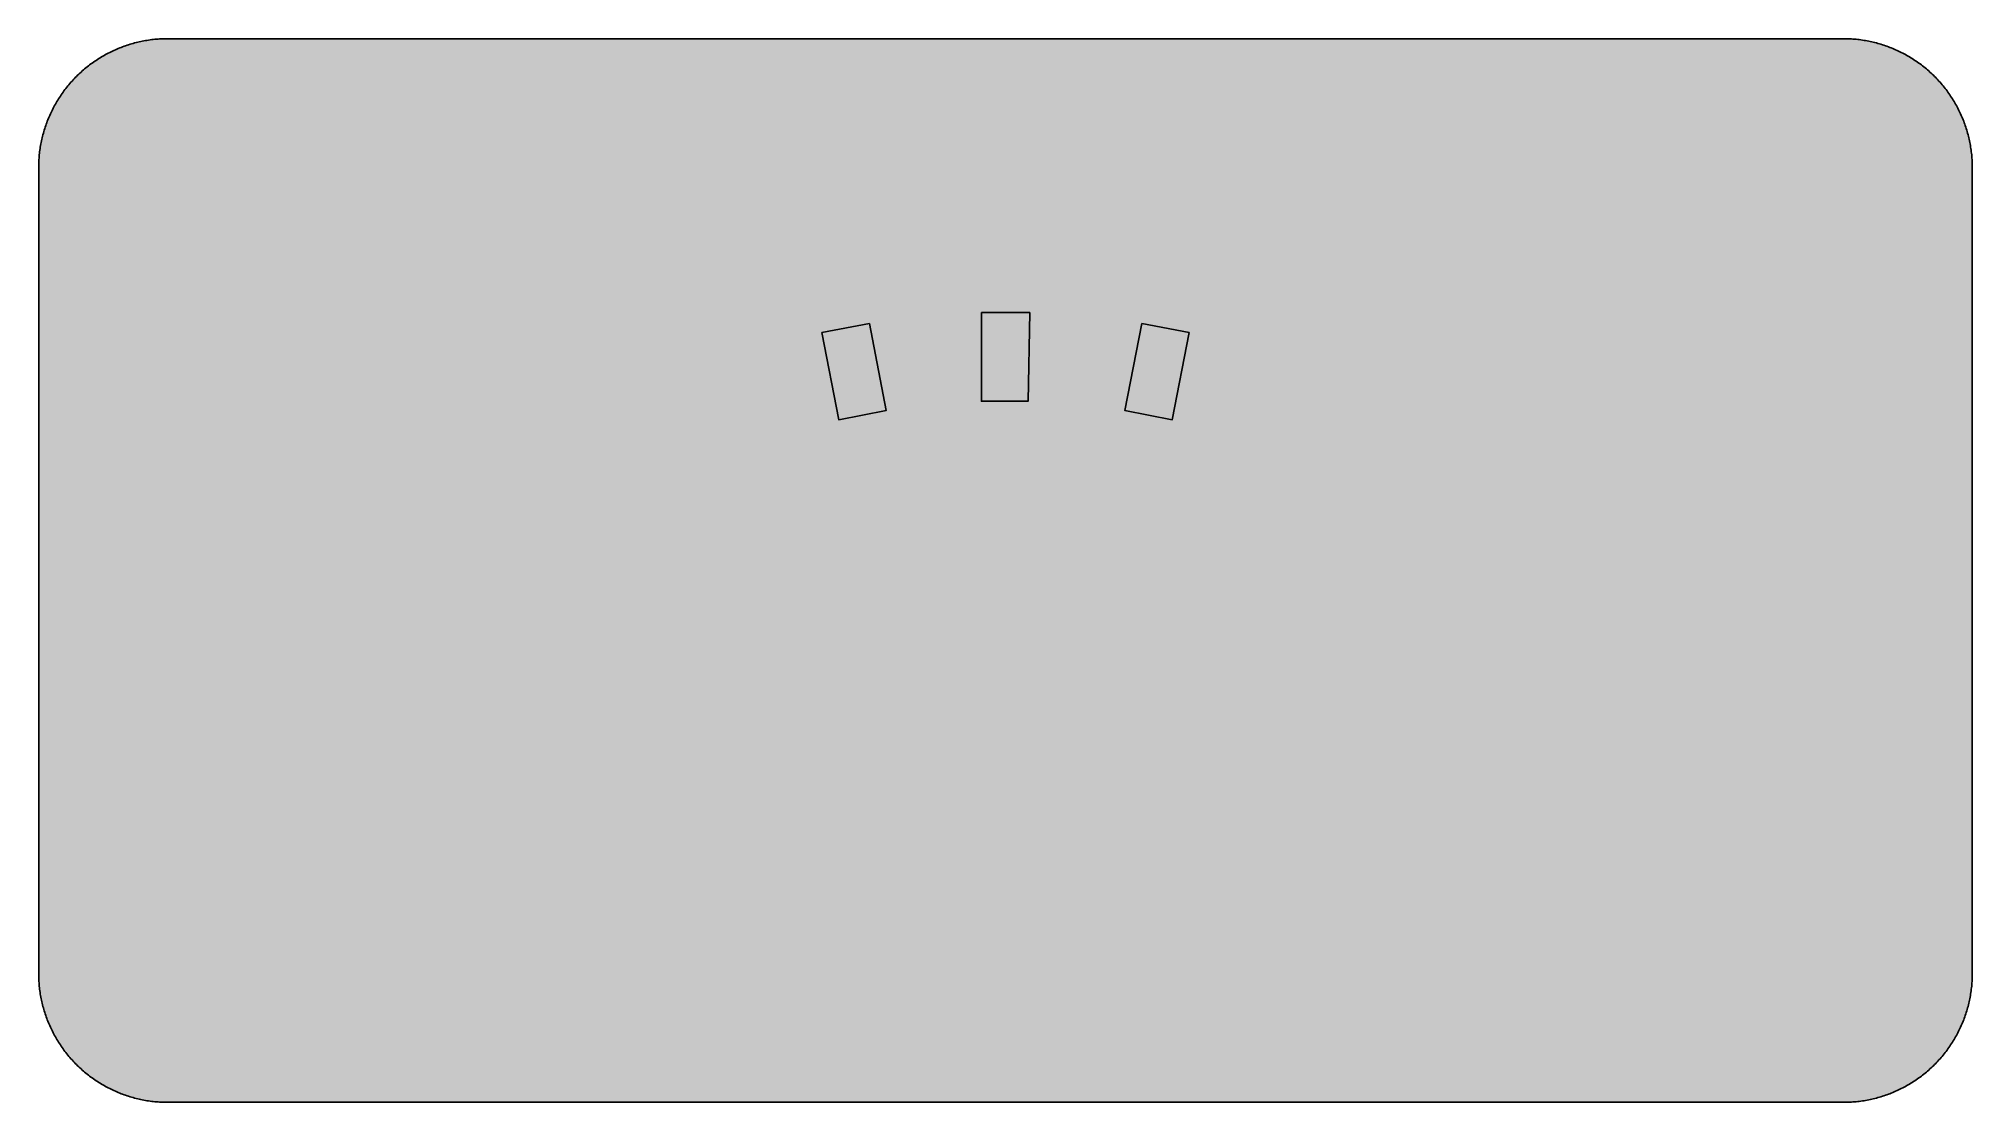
# Model space of a CAD drawing. Header units: millimetres. Extents: x 0 to 212, y 0 to 116.
import ezdxf

# ---------------------------------------------------------------- set-up
doc = ezdxf.new("R2010")
doc.units = ezdxf.units.MM

msp = doc.modelspace()

# ---------------------------------------------------------------- hatches: boundary and pattern name
for color, points in [(254, [(14.1633, 0.0536), (13.9878, 0.0533), (13.8125, 0.0559), (13.6373, 0.061), (13.462, 0.0686), (13.2893, 0.0787), (13.114, 0.0914), (12.9413, 0.1041), (12.7686, 0.1219), (12.5959, 0.1397), (12.4231, 0.16), (12.2504, 0.1829), (12.0777, 0.2057), (11.9075, 0.2337), (11.7373, 0.2616), (11.5672, 0.2921), (11.397, 0.3251), (11.2268, 0.3607), (11.0592, 0.3988), (10.8915, 0.4369), (10.7239, 0.4775), (10.5562, 0.5207), (10.3886, 0.5664), (10.2235, 0.6121), (10.0584, 0.6629), (9.8933, 0.7137), (9.7307, 0.7671), (9.5682, 0.8204), (9.4056, 0.8788), (9.2431, 0.9373), (9.083, 0.9982), (8.923, 1.0617), (8.763, 1.1252), (8.6055, 1.1938), (8.4455, 1.2624), (8.2906, 1.331), (8.1331, 1.4046), (7.9781, 1.4783), (7.8232, 1.5545), (7.6708, 1.6332), (7.5184, 1.7145), (7.366, 1.7958), (7.2161, 1.8796), (7.0663, 1.966), (6.919, 2.0523), (6.7716, 2.1438), (6.6243, 2.2352), (6.4795, 2.3266), (6.3348, 2.4232), (6.19, 2.5197), (6.0477, 2.6187), (5.908, 2.7178), (5.7683, 2.8194), (5.6286, 2.9235), (5.4915, 3.0302), (5.3543, 3.1369), (5.2197, 3.2461), (5.0851, 3.3579), (4.953, 3.4722), (4.8209, 3.5865), (4.6914, 3.7033), (4.5644, 3.8202), (4.4348, 3.9395), (4.3104, 4.0615), (4.1859, 4.1859), (4.0615, 4.3104), (3.9395, 4.4348), (3.8202, 4.5618), (3.7033, 4.6914), (3.5865, 4.8209), (3.4722, 4.953), (3.3579, 5.0851), (3.2487, 5.2197), (3.1369, 5.3543), (3.0302, 5.4915), (2.9235, 5.6286), (2.8194, 5.7683), (2.7178, 5.908), (2.6187, 6.0477), (2.5197, 6.19), (2.4232, 6.3348), (2.3266, 6.477), (2.2352, 6.6243), (2.1438, 6.7691), (2.0523, 6.919), (1.966, 7.0663), (1.8796, 7.2161), (1.7958, 7.366), (1.7145, 7.5184), (1.6332, 7.6708), (1.5545, 7.8232), (1.4783, 7.9781), (1.4046, 8.1331), (1.331, 8.2906), (1.2598, 8.4455), (1.1913, 8.603), (1.1252, 8.763), (1.0592, 8.923), (0.9982, 9.083), (0.9373, 9.2431), (0.8763, 9.4056), (0.8204, 9.5682), (0.7645, 9.7307), (0.7112, 9.8933), (0.6604, 10.0584), (0.6121, 10.2235), (0.5639, 10.3911), (0.5207, 10.5562), (0.4775, 10.7239), (0.4343, 10.8915), (0.3962, 11.0592), (0.3607, 11.2268), (0.3251, 11.397), (0.2921, 11.5672), (0.2616, 11.7373), (0.2311, 11.9075), (0.2057, 12.0802), (0.1803, 12.2504), (0.1575, 12.4231), (0.1372, 12.5959), (0.1194, 12.7686), (0.1041, 12.9413), (0.0889, 13.1166), (0.0787, 13.2893), (0.0686, 13.4645), (0.061, 13.6373), (0.0559, 13.8125), (0.0508, 13.9878), (0.0508, 14.163), (0.0522, 102.3592), (0.0508, 102.5322), (0.0559, 102.7074), (0.061, 102.8827), (0.0686, 103.058), (0.0787, 103.2307), (0.0889, 103.4059), (0.1041, 103.5787), (0.1194, 103.7514), (0.1372, 103.9241), (0.1575, 104.0968), (0.1803, 104.2695), (0.2057, 104.4423), (0.2311, 104.6124), (0.2616, 104.7826), (0.2921, 104.9528), (0.3251, 105.123), (0.3607, 105.2932), (0.3962, 105.4608), (0.4343, 105.6284), (0.4775, 105.7961), (0.5207, 105.9637), (0.5639, 106.1314), (0.6121, 106.2965), (0.6604, 106.4616), (0.7112, 106.6267), (0.7645, 106.7892), (0.8204, 106.9518), (0.8763, 107.1143), (0.9373, 107.2769), (0.9982, 107.4369), (1.0592, 107.5969), (1.1252, 107.757), (1.1913, 107.9144), (1.2598, 108.0745), (1.331, 108.2294), (1.4046, 108.3869), (1.4783, 108.5418), (1.5545, 108.6968), (1.6332, 108.8492), (1.7145, 109.0016), (1.7958, 109.154), (1.8796, 109.3038), (1.966, 109.4537), (2.0523, 109.601), (2.1438, 109.7483), (2.2352, 109.8956), (2.3266, 110.0404), (2.4232, 110.1852), (2.5197, 110.33), (2.6187, 110.4722), (2.7178, 110.6119), (2.8194, 110.7516), (2.9235, 110.8913), (3.0302, 111.0285), (3.1369, 111.1656), (3.2487, 111.3003), (3.3579, 111.4349), (3.4722, 111.567), (3.5865, 111.699), (3.7033, 111.8286), (3.8202, 111.9556), (3.9395, 112.0851), (4.0615, 112.2096), (4.1859, 112.334), (4.3104, 112.4585), (4.4348, 112.5804), (4.5644, 112.6998), (4.6914, 112.8166), (4.8209, 112.9335), (4.953, 113.0478), (5.0851, 113.1621), (5.2197, 113.2713), (5.3543, 113.3831), (5.4915, 113.4897), (5.6286, 113.5964), (5.7683, 113.7006), (5.908, 113.8022), (6.0477, 113.9012), (6.19, 114.0003), (6.3348, 114.0968), (6.4795, 114.1933), (6.6243, 114.2848), (6.7716, 114.3762), (6.919, 114.4676), (7.0663, 114.554), (7.2161, 114.6404), (7.366, 114.7242), (7.5184, 114.8055), (7.6708, 114.8867), (7.8232, 114.9655), (7.9781, 115.0417), (8.1331, 115.1153), (8.2906, 115.189), (8.4455, 115.2601), (8.6055, 115.3287), (8.763, 115.3947), (8.923, 115.4608), (9.083, 115.5217), (9.2431, 115.5827), (9.4056, 115.6437), (9.5682, 115.6995), (9.7307, 115.7554), (9.8933, 115.8088), (10.0584, 115.8596), (10.2235, 115.9078), (10.3886, 115.9561), (10.5562, 115.9993), (10.7239, 116.0424), (10.8915, 116.0856), (11.0592, 116.1237), (11.2268, 116.1593), (11.397, 116.1948), (11.5672, 116.2279), (11.7373, 116.2583), (11.9075, 116.2888), (12.0777, 116.3142), (12.2504, 116.3396), (12.4231, 116.3625), (12.5959, 116.3828), (12.7686, 116.4006), (12.9413, 116.4158), (13.114, 116.4311), (13.2893, 116.4412), (13.462, 116.4514), (13.6373, 116.459), (13.8125, 116.4641), (13.9878, 116.4692), (14.163, 116.4692), (197.6078, 116.4703), (197.7822, 116.4692), (197.9574, 116.4641), (198.1327, 116.459), (198.3054, 116.4514), (198.4807, 116.4412), (198.6534, 116.4311), (198.8287, 116.4158), (199.0014, 116.4006), (199.1741, 116.3828), (199.3468, 116.3625), (199.5195, 116.3396), (199.6897, 116.3142), (199.8624, 116.2888), (200.0326, 116.2583), (200.2028, 116.2279), (200.373, 116.1948), (200.5432, 116.1593), (200.7108, 116.1237), (200.8784, 116.0856), (201.0461, 116.0424), (201.2137, 115.9993), (201.3788, 115.9561), (201.5465, 115.9078), (201.7116, 115.8596), (201.8767, 115.8088), (202.0392, 115.7554), (202.2018, 115.6995), (202.3643, 115.6437), (202.5269, 115.5827), (202.6869, 115.5217), (202.8469, 115.4608), (203.007, 115.3947), (203.167, 115.3287), (203.3245, 115.2601), (203.4794, 115.189), (203.6369, 115.1153), (203.7918, 115.0417), (203.9468, 114.9655), (204.0992, 114.8867), (204.2516, 114.8055), (204.404, 114.7242), (204.5538, 114.6404), (204.7037, 114.554), (204.8535, 114.4676), (205.0009, 114.3762), (205.1456, 114.2848), (205.293, 114.1933), (205.4352, 114.0968), (205.58, 114.0003), (205.7222, 113.9012), (205.8619, 113.8022), (206.0016, 113.7006), (206.1413, 113.5964), (206.2785, 113.4897), (206.4156, 113.3831), (206.5503, 113.2713), (206.6849, 113.1621), (206.817, 113.0478), (206.949, 112.9335), (207.0786, 112.8166), (207.2081, 112.6998), (207.3351, 112.5804), (207.4596, 112.4585), (207.584, 112.334), (207.7085, 112.2096), (207.8304, 112.0851), (207.9498, 111.9556), (208.0666, 111.8286), (208.1835, 111.699), (208.2978, 111.567), (208.4121, 111.4349), (208.5238, 111.3003), (208.6331, 111.1656), (208.7397, 111.0285), (208.8464, 110.8913), (208.9506, 110.7516), (209.0522, 110.6119), (209.1512, 110.4722), (209.2503, 110.33), (209.3468, 110.1852), (209.4433, 110.0404), (209.5348, 109.8956), (209.6262, 109.7483), (209.7176, 109.601), (209.804, 109.4537), (209.8904, 109.3038), (209.9742, 109.154), (210.0555, 109.0016), (210.1367, 108.8492), (210.2155, 108.6968), (210.2917, 108.5418), (210.3653, 108.3869), (210.439, 108.2294), (210.5076, 108.0745), (210.5762, 107.9144), (210.6447, 107.757), (210.7082, 107.5969), (210.7717, 107.4369), (210.8327, 107.2769), (210.8911, 107.1143), (210.9495, 106.9518), (211.0029, 106.7892), (211.0562, 106.6267), (211.107, 106.4616), (211.1578, 106.2965), (211.2035, 106.1314), (211.2493, 105.9637), (211.2924, 105.7961), (211.3331, 105.6284), (211.3712, 105.4608), (211.4093, 105.2932), (211.4448, 105.123), (211.4779, 104.9528), (211.5083, 104.7826), (211.5363, 104.6124), (211.5642, 104.4423), (211.5871, 104.2695), (211.6099, 104.0968), (211.6303, 103.9241), (211.648, 103.7514), (211.6658, 103.5787), (211.6785, 103.4059), (211.6912, 103.2307), (211.7014, 103.058), (211.709, 102.8827), (211.7141, 102.7074), (211.7166, 102.5322), (211.7166, 102.3569), (211.7189, 14.1647), (211.7166, 13.9878), (211.7141, 13.8125), (211.709, 13.6373), (211.7014, 13.4645), (211.6912, 13.2893), (211.6785, 13.1166), (211.6658, 12.9413), (211.648, 12.7686), (211.6303, 12.5959), (211.6099, 12.4231), (211.5871, 12.2504), (211.5642, 12.0802), (211.5363, 11.9075), (211.5083, 11.7373), (211.4779, 11.5672), (211.4448, 11.397), (211.4093, 11.2268), (211.3712, 11.0592), (211.3331, 10.8915), (211.2924, 10.7239), (211.2493, 10.5562), (211.2035, 10.3911), (211.1578, 10.2235), (211.107, 10.0584), (211.0562, 9.8933), (211.0029, 9.7307), (210.9495, 9.5682), (210.8911, 9.4056), (210.8327, 9.2431), (210.7717, 9.083), (210.7082, 8.923), (210.6447, 8.763), (210.5762, 8.603), (210.5076, 8.4455), (210.439, 8.2906), (210.3653, 8.1331), (210.2917, 7.9781), (210.2155, 7.8232), (210.1367, 7.6708), (210.0555, 7.5184), (209.9742, 7.366), (209.8904, 7.2161), (209.804, 7.0663), (209.7176, 6.919), (209.6262, 6.7691), (209.5348, 6.6243), (209.4433, 6.477), (209.3468, 6.3348), (209.2503, 6.19), (209.1512, 6.0477), (209.0522, 5.908), (208.9506, 5.7683), (208.8464, 5.6286), (208.7397, 5.4915), (208.6331, 5.3543), (208.5238, 5.2197), (208.4121, 5.0851), (208.2978, 4.953), (208.1835, 4.8209), (208.0666, 4.6914), (207.9498, 4.5618), (207.8304, 4.4348), (207.7085, 4.3104), (207.584, 4.1859), (207.4596, 4.0615), (207.3351, 3.9395), (207.2081, 3.8202), (207.0786, 3.7033), (206.949, 3.5865), (206.817, 3.4722), (206.6849, 3.3579), (206.5503, 3.2461), (206.4156, 3.1369), (206.2785, 3.0302), (206.1413, 2.9235), (206.0016, 2.8194), (205.8619, 2.7178), (205.7222, 2.6187), (205.58, 2.5197), (205.4352, 2.4232), (205.293, 2.3266), (205.1456, 2.2352), (205.0009, 2.1438), (204.8535, 2.0523), (204.7037, 1.966), (204.5538, 1.8796), (204.404, 1.7958), (204.2516, 1.7145), (204.0992, 1.6332), (203.9468, 1.5545), (203.7918, 1.4783), (203.6369, 1.4046), (203.4794, 1.331), (203.3245, 1.2624), (203.167, 1.1938), (203.007, 1.1252), (202.8469, 1.0617), (202.6869, 0.9982), (202.5269, 0.9373), (202.3643, 0.8788), (202.2018, 0.8204), (202.0392, 0.7671), (201.8767, 0.7137), (201.7116, 0.6629), (201.5465, 0.6121), (201.3788, 0.5664), (201.2137, 0.5207), (201.0461, 0.4775), (200.8784, 0.4369), (200.7108, 0.3988), (200.5432, 0.3607), (200.373, 0.3251), (200.2028, 0.2921), (200.0326, 0.2616), (199.8624, 0.2337), (199.6897, 0.2057), (199.5195, 0.1829), (199.3468, 0.16), (199.1741, 0.1397), (199.0014, 0.1219), (198.8287, 0.1041), (198.6534, 0.0914), (198.4807, 0.0787), (198.3054, 0.0686), (198.1327, 0.061), (197.9574, 0.0559), (197.7822, 0.0533), (197.6069, 0.0533)]), (144, [(90.9821, 85.3031), (85.7871, 84.2931), (87.6392, 74.7705), (92.8328, 75.7795)]), (144, [(103.2397, 86.4842), (108.5314, 86.4842), (108.355, 76.7828), (103.2397, 76.7828)]), (144, [(120.7904, 85.3031), (125.9844, 84.2931), (124.1337, 74.7705), (118.9397, 75.7795)])]:
    msp.add_hatch(color=color).paths.add_polyline_path(points)
h = msp.add_hatch(color=59)
h.paths.add_polyline_path([(14.1633, 3.5814), (13.8887, 3.5839), (13.6169, 3.5941), (13.3477, 3.6119), (13.081, 3.6347), (12.8143, 3.6652), (12.5501, 3.7008), (12.2885, 3.7465), (12.0294, 3.7948), (11.7729, 3.8506), (11.5164, 3.9141), (11.2649, 3.9827), (11.016, 4.0564), (10.7671, 4.1351), (10.5232, 4.2215), (10.2819, 4.3129), (10.0432, 4.412), (9.8069, 4.5161), (9.5733, 4.6228), (9.3447, 4.7371), (9.1186, 4.8565), (8.8951, 4.9809), (8.6741, 5.113), (8.4582, 5.2476), (8.2448, 5.3873), (8.0366, 5.5321), (7.8308, 5.682), (7.6276, 5.8369), (7.4295, 5.9969), (7.2365, 6.1595), (7.046, 6.3297), (6.8605, 6.5024), (6.6777, 6.6802), (6.5024, 6.8605), (6.3271, 7.046), (6.1595, 7.2365), (5.9969, 7.432), (5.8369, 7.6302), (5.682, 7.8308), (5.5321, 8.0366), (5.3873, 8.2448), (5.2451, 8.4582), (5.1105, 8.6741), (4.9809, 8.8951), (4.8565, 9.1186), (4.7371, 9.3447), (4.6228, 9.5758), (4.5136, 9.8069), (4.4094, 10.0432), (4.3129, 10.2819), (4.2215, 10.5232), (4.1351, 10.7696), (4.0538, 11.016), (3.9802, 11.2649), (3.9116, 11.5189), (3.8506, 11.7729), (3.7948, 12.0294), (3.744, 12.2911), (3.7008, 12.5527), (3.6627, 12.8143), (3.6322, 13.081), (3.6093, 13.3502), (3.5916, 13.6195), (3.5814, 13.8913), (3.5789, 14.163), (3.58, 102.3592), (3.5814, 102.6312), (3.5916, 102.903), (3.6093, 103.1723), (3.6322, 103.439), (3.6627, 103.7057), (3.7008, 103.9698), (3.744, 104.2314), (3.7948, 104.4905), (3.8506, 104.7471), (3.9116, 105.0036), (3.9802, 105.2551), (4.0538, 105.504), (4.1351, 105.7529), (4.2215, 105.9967), (4.3129, 106.238), (4.4094, 106.4768), (4.5136, 106.713), (4.6228, 106.9467), (4.7371, 107.1753), (4.8565, 107.4014), (4.9809, 107.6249), (5.1105, 107.8459), (5.2451, 108.0618), (5.3873, 108.2751), (5.5321, 108.4834), (5.682, 108.6891), (5.8369, 108.8923), (5.9969, 109.0905), (6.1595, 109.2835), (6.3271, 109.474), (6.5024, 109.6594), (6.6777, 109.8423), (6.8605, 110.0176), (7.046, 110.1928), (7.2365, 110.3605), (7.4295, 110.523), (7.6276, 110.683), (7.8308, 110.838), (8.0366, 110.9878), (8.2448, 111.1326), (8.4582, 111.2749), (8.6741, 111.4095), (8.8951, 111.539), (9.1186, 111.6635), (9.3447, 111.7829), (9.5733, 111.8972), (9.8069, 112.0064), (10.0432, 112.1105), (10.2819, 112.207), (10.5232, 112.2985), (10.7671, 112.3848), (11.016, 112.4661), (11.2649, 112.5398), (11.5164, 112.6084), (11.7729, 112.6693), (12.0294, 112.7252), (12.2885, 112.776), (12.5501, 112.8192), (12.8143, 112.8573), (13.081, 112.8878), (13.3477, 112.9106), (13.6169, 112.9284), (13.8887, 112.9386), (14.163, 112.9411), (197.6078, 112.9425), (197.8787, 112.9386), (198.1505, 112.9284), (198.4197, 112.9106), (198.689, 112.8878), (198.9557, 112.8573), (199.2173, 112.8192), (199.4789, 112.776), (199.7405, 112.7252), (199.9971, 112.6693), (200.2511, 112.6084), (200.5051, 112.5398), (200.754, 112.4661), (201.0004, 112.3848), (201.2467, 112.2985), (201.488, 112.207), (201.7268, 112.1105), (201.963, 112.0064), (202.1942, 111.8972), (202.4253, 111.7829), (202.6514, 111.6635), (202.8749, 111.539), (203.0959, 111.4095), (203.3118, 111.2749), (203.5251, 111.1326), (203.7334, 110.9878), (203.9391, 110.838), (204.1398, 110.683), (204.3379, 110.523), (204.5335, 110.3605), (204.724, 110.1928), (204.9094, 110.0176), (205.0898, 109.8423), (205.2676, 109.6594), (205.4403, 109.474), (205.6105, 109.2835), (205.773, 109.0905), (205.933, 108.8923), (206.088, 108.6891), (206.2378, 108.4834), (206.3826, 108.2751), (206.5223, 108.0618), (206.6569, 107.8459), (206.789, 107.6249), (206.9135, 107.4014), (207.0329, 107.1753), (207.1472, 106.9467), (207.2538, 106.713), (207.358, 106.4768), (207.457, 106.238), (207.5485, 105.9967), (207.6348, 105.7529), (207.7136, 105.504), (207.7872, 105.2551), (207.8558, 105.0036), (207.9193, 104.7471), (207.9752, 104.4905), (208.0235, 104.2314), (208.0692, 103.9698), (208.1047, 103.7057), (208.1352, 103.439), (208.1581, 103.1723), (208.1759, 102.903), (208.186, 102.6312), (208.1911, 102.3569), (208.1911, 14.1647), (208.186, 13.8913), (208.1759, 13.6195), (208.1581, 13.3502), (208.1352, 13.081), (208.1047, 12.8143), (208.0692, 12.5527), (208.0235, 12.2911), (207.9752, 12.0294), (207.9193, 11.7729), (207.8558, 11.5189), (207.7872, 11.2649), (207.7136, 11.016), (207.6348, 10.7696), (207.5485, 10.5232), (207.457, 10.2819), (207.358, 10.0432), (207.2538, 9.8069), (207.1472, 9.5758), (207.0329, 9.3447), (206.9135, 9.1186), (206.789, 8.8951), (206.6569, 8.6741), (206.5223, 8.4582), (206.3826, 8.2448), (206.2378, 8.0366), (206.088, 7.8308), (205.933, 7.6302), (205.773, 7.432), (205.6105, 7.2365), (205.4403, 7.046), (205.2676, 6.8605), (205.0898, 6.6802), (204.9094, 6.5024), (204.724, 6.3297), (204.5335, 6.1595), (204.3379, 5.9969), (204.1398, 5.8369), (203.9391, 5.682), (203.7334, 5.5321), (203.5251, 5.3873), (203.3118, 5.2476), (203.0959, 5.113), (202.8749, 4.9809), (202.6514, 4.8565), (202.4253, 4.7371), (202.1942, 4.6228), (201.963, 4.5161), (201.7268, 4.412), (201.488, 4.3129), (201.2467, 4.2215), (201.0004, 4.1351), (200.754, 4.0564), (200.5051, 3.9827), (200.2511, 3.9141), (199.9971, 3.8506), (199.7405, 3.7948), (199.4789, 3.7465), (199.2173, 3.7008), (198.9557, 3.6652), (198.689, 3.6347), (198.4197, 3.6119), (198.1505, 3.5941), (197.8787, 3.5839), (197.6069, 3.5789)])
h.paths.add_polyline_path([(14.1633, 8.8731), (14.0259, 8.8748), (13.8887, 8.8798), (13.7541, 8.8875), (13.622, 8.9002), (13.4874, 8.9154), (13.3553, 8.9332), (13.2258, 8.9535), (13.0962, 8.9789), (12.9667, 9.0068), (12.8397, 9.0373), (12.7127, 9.0729), (12.5882, 9.1084), (12.4663, 9.1491), (12.3419, 9.1923), (12.2225, 9.238), (12.1031, 9.2888), (11.9837, 9.3396), (11.8694, 9.3929), (11.7526, 9.4513), (11.6408, 9.5098), (11.5291, 9.5733), (11.4198, 9.6368), (11.3106, 9.7053), (11.2039, 9.7765), (11.0998, 9.8476), (10.9957, 9.9238), (10.8966, 10), (10.7975, 10.0787), (10.6985, 10.1625), (10.6045, 10.2464), (10.5105, 10.3327), (10.4216, 10.4216), (10.3327, 10.5131), (10.2464, 10.6045), (10.16, 10.701), (10.0787, 10.7975), (10, 10.8966), (9.9212, 10.9982), (9.8476, 11.0998), (9.7739, 11.2039), (9.7053, 11.3106), (9.6368, 11.4198), (9.5707, 11.5291), (9.5098, 11.6408), (9.4488, 11.7551), (9.3929, 11.8694), (9.337, 11.9863), (9.2862, 12.1031), (9.238, 12.2225), (9.1923, 12.3444), (9.1491, 12.4663), (9.1084, 12.5908), (9.0703, 12.7152), (9.0373, 12.8397), (9.0068, 12.9692), (8.9789, 13.0962), (8.9535, 13.2258), (8.9306, 13.3579), (8.9129, 13.4899), (8.8976, 13.622), (8.8849, 13.7566), (8.8773, 13.8913), (8.8722, 14.0259), (8.8697, 14.163), (8.8717, 102.3592), (8.8722, 102.4941), (8.8773, 102.6312), (8.8849, 102.7659), (8.8976, 102.8979), (8.9129, 103.0326), (8.9306, 103.1646), (8.9535, 103.2942), (8.9789, 103.4237), (9.0068, 103.5533), (9.0373, 103.6803), (9.0703, 103.8073), (9.1084, 103.9317), (9.1491, 104.0536), (9.1923, 104.1781), (9.238, 104.2975), (9.2862, 104.4169), (9.337, 104.5362), (9.3929, 104.6505), (9.4488, 104.7674), (9.5098, 104.8791), (9.5707, 104.9909), (9.6368, 105.1001), (9.7053, 105.2093), (9.7739, 105.316), (9.8476, 105.4202), (9.9212, 105.5243), (10, 105.6234), (10.0787, 105.7224), (10.16, 105.8215), (10.2464, 105.9155), (10.3327, 106.0094), (10.4216, 106.0983), (10.5105, 106.1872), (10.6045, 106.2736), (10.6985, 106.36), (10.7975, 106.4412), (10.8966, 106.52), (10.9957, 106.5987), (11.0998, 106.6724), (11.2039, 106.746), (11.3106, 106.8146), (11.4198, 106.8832), (11.5291, 106.9492), (11.6408, 107.0102), (11.7526, 107.0712), (11.8694, 107.127), (11.9837, 107.1829), (12.1031, 107.2337), (12.2225, 107.282), (12.3419, 107.3277), (12.4663, 107.3709), (12.5882, 107.4115), (12.7127, 107.4496), (12.8397, 107.4826), (12.9667, 107.5131), (13.0962, 107.5411), (13.2258, 107.5665), (13.3553, 107.5893), (13.4874, 107.6071), (13.622, 107.6223), (13.7541, 107.635), (13.8887, 107.6427), (14.0259, 107.6477), (14.163, 107.6503), (197.6078, 107.6508), (197.7441, 107.6477), (197.8787, 107.6427), (198.0133, 107.635), (198.1479, 107.6223), (198.28, 107.6071), (198.4121, 107.5893), (198.5442, 107.5665), (198.6737, 107.5411), (198.8007, 107.5131), (198.9303, 107.4826), (199.0547, 107.4496), (199.1792, 107.4115), (199.3036, 107.3709), (199.4256, 107.3277), (199.5475, 107.282), (199.6669, 107.2337), (199.7837, 107.1829), (199.9005, 107.127), (200.0148, 107.0712), (200.1291, 107.0102), (200.2409, 106.9492), (200.3501, 106.8832), (200.4593, 106.8146), (200.566, 106.746), (200.6702, 106.6724), (200.7718, 106.5987), (200.8734, 106.52), (200.9724, 106.4412), (201.0689, 106.36), (201.1655, 106.2736), (201.2569, 106.1872), (201.3483, 106.0983), (201.4372, 106.0094), (201.5236, 105.9155), (201.6074, 105.8215), (201.6912, 105.7224), (201.77, 105.6234), (201.8462, 105.5243), (201.9224, 105.4202), (201.9935, 105.316), (202.0646, 105.2093), (202.1332, 105.1001), (202.1967, 104.9909), (202.2602, 104.8791), (202.3186, 104.7674), (202.377, 104.6505), (202.4304, 104.5362), (202.4812, 104.4169), (202.532, 104.2975), (202.5777, 104.1781), (202.6209, 104.0536), (202.6615, 103.9317), (202.6971, 103.8073), (202.7326, 103.6803), (202.7631, 103.5533), (202.7911, 103.4237), (202.8165, 103.2942), (202.8368, 103.1646), (202.8546, 103.0326), (202.8698, 102.8979), (202.8825, 102.7659), (202.8901, 102.6312), (202.8952, 102.4941), (202.8977, 102.3569), (202.8994, 14.1647), (202.8952, 14.0259), (202.8901, 13.8913), (202.8825, 13.7566), (202.8698, 13.622), (202.8546, 13.4899), (202.8368, 13.3579), (202.8165, 13.2258), (202.7911, 13.0962), (202.7631, 12.9692), (202.7326, 12.8397), (202.6971, 12.7152), (202.6615, 12.5908), (202.6209, 12.4663), (202.5777, 12.3444), (202.532, 12.2225), (202.4812, 12.1031), (202.4304, 11.9863), (202.377, 11.8694), (202.3186, 11.7551), (202.2602, 11.6408), (202.1967, 11.5291), (202.1332, 11.4198), (202.0646, 11.3106), (201.9935, 11.2039), (201.9224, 11.0998), (201.8462, 10.9982), (201.77, 10.8966), (201.6912, 10.7975), (201.6074, 10.701), (201.5236, 10.6045), (201.4372, 10.5131), (201.3483, 10.4216), (201.2569, 10.3327), (201.1655, 10.2464), (201.0689, 10.1625), (200.9724, 10.0787), (200.8734, 10), (200.7718, 9.9238), (200.6702, 9.8476), (200.566, 9.7765), (200.4593, 9.7053), (200.3501, 9.6368), (200.2409, 9.5733), (200.1291, 9.5098), (200.0148, 9.4513), (199.9005, 9.3929), (199.7837, 9.3396), (199.6669, 9.2888), (199.5475, 9.238), (199.4256, 9.1923), (199.3036, 9.1491), (199.1792, 9.1084), (199.0547, 9.0729), (198.9303, 9.0373), (198.8007, 9.0068), (198.6737, 8.9789), (198.5442, 8.9535), (198.4121, 8.9332), (198.28, 8.9154), (198.1479, 8.9002), (198.0133, 8.8875), (197.8787, 8.8798), (197.7441, 8.8748), (197.6069, 8.8722)], flags=16)
h = msp.add_hatch(color=144)
h.paths.add_polyline_path([(97.0661, 22.9842), (97.0661, 26.512), (88.2467, 26.512), (70.6078, 87.0243), (71.1352, 87.2236), (71.6636, 87.4217), (72.1944, 87.6148), (72.7253, 87.8053), (73.2587, 87.9932), (73.7921, 88.1786), (74.3255, 88.3615), (74.8614, 88.5393), (75.3974, 88.7146), (75.9358, 88.8873), (76.4718, 89.0575), (77.0128, 89.2226), (77.5513, 89.3877), (78.0923, 89.5477), (78.6333, 89.7026), (79.1743, 89.8576), (79.7179, 90.0074), (80.2615, 90.1573), (80.805, 90.3021), (81.3511, 90.4418), (81.8972, 90.5815), (82.4433, 90.7161), (82.992, 90.8482), (83.5406, 90.9777), (84.0892, 91.1022), (84.6379, 91.2266), (85.1891, 91.346), (85.7377, 91.4603), (86.2889, 91.5746), (86.8426, 91.6838), (87.3938, 91.7931), (87.9475, 91.8947), (88.5012, 91.9963), (89.0549, 92.0928), (89.6112, 92.1893), (90.1675, 92.2782), (90.7212, 92.3671), (91.28, 92.4535), (91.8362, 92.5347), (92.3925, 92.6135), (92.9513, 92.6871), (93.5101, 92.7608), (94.0689, 92.8294), (94.6277, 92.8954), (95.189, 92.9564), (95.7478, 93.0173), (96.3092, 93.0732), (96.8705, 93.1266), (97.4319, 93.1748), (97.9932, 93.2231), (98.5545, 93.2663), (99.1159, 93.3069), (99.6798, 93.3425), (100.2411, 93.378), (100.805, 93.4085), (101.3689, 93.4339), (101.9327, 93.4593), (102.4966, 93.4796), (103.0605, 93.4974), (103.6244, 93.5126), (104.1883, 93.5228), (104.7547, 93.533), (105.3186, 93.538), (105.885, 93.538), (106.4489, 93.538), (107.0153, 93.533), (107.5792, 93.5228), (108.143, 93.5126), (108.7095, 93.4974), (109.2733, 93.4796), (109.8372, 93.4593), (110.4011, 93.4339), (110.965, 93.4085), (111.5263, 93.378), (112.0902, 93.3425), (112.6541, 93.3069), (113.2154, 93.2663), (113.7768, 93.2231), (114.3381, 93.1748), (114.8994, 93.1266), (115.4608, 93.0732), (116.0221, 93.0173), (116.5809, 92.9564), (117.1423, 92.8954), (117.7011, 92.8294), (118.2599, 92.7608), (118.8187, 92.6871), (119.3775, 92.6135), (119.9337, 92.5347), (120.49, 92.4535), (121.0462, 92.3671), (121.6025, 92.2782), (122.1588, 92.1893), (122.715, 92.0928), (123.2687, 91.9963), (123.8225, 91.8947), (124.3762, 91.7931), (124.9274, 91.6838), (125.4811, 91.5746), (126.0323, 91.4603), (126.5809, 91.346), (127.1321, 91.2266), (127.6807, 91.1022), (128.2294, 90.9777), (128.778, 90.8482), (129.3266, 90.7161), (129.8727, 90.5815), (130.4188, 90.4418), (130.9624, 90.3021), (131.5085, 90.1573), (132.0521, 90.0074), (132.5956, 89.8576), (133.1366, 89.7026), (133.6777, 89.5477), (134.2187, 89.3877), (134.7572, 89.2226), (135.2956, 89.0575), (135.8341, 88.8873), (136.3701, 88.7146), (136.9085, 88.5393), (137.4419, 88.3615), (137.9779, 88.1786), (138.5087, 87.9932), (139.0421, 87.8053), (139.573, 87.6148), (140.1039, 87.4217), (140.6347, 87.2236), (141.163, 87.0229), (123.5244, 26.512), (114.705, 26.512), (114.705, 22.9842)])
h.paths.add_polyline_path([(76.0758, 84.0257), (76.5251, 84.1731), (76.9772, 84.3204), (77.4294, 84.4652), (77.8815, 84.6074), (78.3361, 84.7471), (78.7883, 84.8843), (79.2429, 85.0214), (79.7001, 85.1535), (80.1548, 85.2856), (80.612, 85.4126), (81.0692, 85.5396), (81.5264, 85.664), (81.9836, 85.786), (82.4433, 85.9028), (82.9031, 86.0196), (83.3628, 86.1365), (83.8225, 86.2482), (84.2823, 86.3575), (84.7446, 86.4641), (85.2068, 86.5708), (85.6691, 86.6724), (86.1314, 86.774), (86.5937, 86.8731), (87.0585, 86.9671), (87.5233, 87.061), (87.9881, 87.1525), (88.453, 87.2414), (88.9178, 87.3277), (89.3826, 87.4116), (89.85, 87.4928), (90.3173, 87.5741), (90.7847, 87.6503), (91.252, 87.724), (91.7194, 87.7976), (92.1868, 87.8688), (92.6567, 87.9348), (93.124, 88.0008), (93.5939, 88.0643), (94.0638, 88.1253), (94.5337, 88.1837), (95.0036, 88.2396), (95.4735, 88.2929), (95.946, 88.3437), (96.4159, 88.392), (96.8883, 88.4377), (97.3582, 88.4834), (97.8306, 88.5241), (98.3031, 88.5647), (98.7755, 88.6003), (99.248, 88.6358), (99.7204, 88.6663), (100.1954, 88.6968), (100.6678, 88.7247), (101.1403, 88.7501), (101.6152, 88.773), (102.0877, 88.7933), (102.5627, 88.8111), (103.0376, 88.8263), (103.5101, 88.839), (103.9851, 88.8492), (104.46, 88.8594), (104.935, 88.8644), (105.41, 88.867), (105.885, 88.8695), (106.36, 88.867), (106.8349, 88.8644), (107.3099, 88.8594), (107.7824, 88.8492), (108.2573, 88.839), (108.7323, 88.8263), (109.2073, 88.8111), (109.6797, 88.7933), (110.1547, 88.773), (110.6272, 88.7501), (111.1021, 88.7247), (111.5746, 88.6968), (112.047, 88.6663), (112.522, 88.6358), (112.9944, 88.6003), (113.4669, 88.5647), (113.9393, 88.5241), (114.4092, 88.4834), (114.8817, 88.4377), (115.3541, 88.392), (115.824, 88.3437), (116.2939, 88.2929), (116.7663, 88.2396), (117.2362, 88.1837), (117.7061, 88.1253), (118.176, 88.0643), (118.6434, 88.0008), (119.1133, 87.9348), (119.5832, 87.8688), (120.0506, 87.7976), (120.5179, 87.724), (120.9853, 87.6503), (121.4526, 87.5741), (121.92, 87.4928), (122.3848, 87.4116), (122.8522, 87.3277), (123.317, 87.2414), (123.7818, 87.1525), (124.2466, 87.061), (124.7115, 86.9671), (125.1737, 86.8731), (125.6386, 86.774), (126.1008, 86.6724), (126.5631, 86.5708), (127.0254, 86.4641), (127.4877, 86.3575), (127.9474, 86.2482), (128.4072, 86.1365), (128.8669, 86.0196), (129.3266, 85.9028), (129.7864, 85.786), (130.2436, 85.664), (130.7008, 85.5396), (131.158, 85.4126), (131.6152, 85.2856), (132.0698, 85.1535), (132.527, 85.0214), (132.9817, 84.8843), (133.4338, 84.7471), (133.8885, 84.6074), (134.3406, 84.4652), (134.7927, 84.3204), (135.2448, 84.1731), (135.6944, 84.0232), (131.2541, 68.7832), (130.871, 68.9127), (130.4874, 69.0397), (130.1013, 69.1667), (129.7178, 69.2912), (129.3317, 69.4131), (128.9456, 69.5325), (128.5596, 69.6493), (128.1735, 69.7662), (127.7849, 69.8805), (127.3962, 69.9922), (127.0076, 70.1015), (126.619, 70.2107), (126.2304, 70.3174), (125.8392, 70.4215), (125.4481, 70.5231), (125.0594, 70.6222), (124.6657, 70.7212), (124.2746, 70.8152), (123.8834, 70.9092), (123.4897, 71.0006), (123.096, 71.0921), (122.7023, 71.1784), (122.3086, 71.2648), (121.9149, 71.3486), (121.5187, 71.4299), (121.1224, 71.5086), (120.7287, 71.5874), (120.3325, 71.6636), (119.9363, 71.7372), (119.5375, 71.8083), (119.1412, 71.8769), (118.745, 71.943), (118.3462, 72.009), (117.9474, 72.0725), (117.5487, 72.1335), (117.1499, 72.1919), (116.7511, 72.2503), (116.3523, 72.3036), (115.951, 72.357), (115.5522, 72.4078), (115.1509, 72.4586), (114.7496, 72.5043), (114.3508, 72.55), (113.9495, 72.5907), (113.5482, 72.6313), (113.1443, 72.6694), (112.743, 72.7075), (112.3417, 72.7405), (111.9403, 72.7735), (111.5365, 72.804), (111.1352, 72.832), (110.7313, 72.8574), (110.3274, 72.8828), (109.9236, 72.9031), (109.5223, 72.9234), (109.1184, 72.9412), (108.7145, 72.9564), (108.3107, 72.9717), (107.9068, 72.9818), (107.503, 72.992), (107.0966, 72.9996), (106.6927, 73.0047), (106.2888, 73.0072), (105.885, 73.0072), (105.4786, 73.0072), (105.0747, 73.0047), (104.6709, 72.9996), (104.267, 72.992), (103.8631, 72.9818), (103.4593, 72.9717), (103.0554, 72.9564), (102.6516, 72.9412), (102.2477, 72.9234), (101.8438, 72.9031), (101.44, 72.8828), (101.0387, 72.8574), (100.6348, 72.832), (100.2335, 72.804), (99.8296, 72.7735), (99.4283, 72.7405), (99.027, 72.7075), (98.6231, 72.6694), (98.2218, 72.6313), (97.8205, 72.5907), (97.4192, 72.55), (97.0204, 72.5043), (96.6191, 72.4586), (96.2177, 72.4078), (95.819, 72.357), (95.4176, 72.3036), (95.0189, 72.2503), (94.6201, 72.1919), (94.2213, 72.1335), (93.8225, 72.0725), (93.4237, 72.009), (93.0275, 71.943), (92.6287, 71.8769), (92.2325, 71.8083), (91.8337, 71.7372), (91.4375, 71.6636), (91.0412, 71.5874), (90.6475, 71.5086), (90.2513, 71.4299), (89.855, 71.3486), (89.4613, 71.2648), (89.0676, 71.1784), (88.6739, 71.0921), (88.2802, 71.0006), (87.8865, 70.9092), (87.4954, 70.8152), (87.1042, 70.7212), (86.7131, 70.6222), (86.3219, 70.5231), (85.9307, 70.4215), (85.5396, 70.3174), (85.151, 70.2107), (84.7623, 70.1015), (84.3737, 69.9922), (83.9851, 69.8805), (83.5965, 69.7662), (83.2104, 69.6493), (82.8243, 69.5325), (82.4382, 69.4131), (82.0522, 69.2912), (81.6686, 69.1667), (81.2851, 69.0397), (80.9015, 68.9127), (80.518, 68.7807)], flags=16)

# ---------------------------------------------------------------- linework, layer by layer
at = {"color": 254}
msp.add_lwpolyline([(14.1633, 0.0536), (13.9878, 0.0533), (13.8125, 0.0559), (13.6373, 0.061), (13.462, 0.0686), (13.2893, 0.0787), (13.114, 0.0914), (12.9413, 0.1041), (12.7686, 0.1219), (12.5959, 0.1397), (12.4231, 0.16), (12.2504, 0.1829), (12.0777, 0.2057), (11.9075, 0.2337), (11.7373, 0.2616), (11.5672, 0.2921), (11.397, 0.3251), (11.2268, 0.3607), (11.0592, 0.3988), (10.8915, 0.4369), (10.7239, 0.4775), (10.5562, 0.5207), (10.3886, 0.5664), (10.2235, 0.6121), (10.0584, 0.6629), (9.8933, 0.7137), (9.7307, 0.7671), (9.5682, 0.8204), (9.4056, 0.8788), (9.2431, 0.9373), (9.083, 0.9982), (8.923, 1.0617), (8.763, 1.1252), (8.6055, 1.1938), (8.4455, 1.2624), (8.2906, 1.331), (8.1331, 1.4046), (7.9781, 1.4783), (7.8232, 1.5545), (7.6708, 1.6332), (7.5184, 1.7145), (7.366, 1.7958), (7.2161, 1.8796), (7.0663, 1.966), (6.919, 2.0523), (6.7716, 2.1438), (6.6243, 2.2352), (6.4795, 2.3266), (6.3348, 2.4232), (6.19, 2.5197), (6.0477, 2.6187), (5.908, 2.7178), (5.7683, 2.8194), (5.6286, 2.9235), (5.4915, 3.0302), (5.3543, 3.1369), (5.2197, 3.2461), (5.0851, 3.3579), (4.953, 3.4722), (4.8209, 3.5865), (4.6914, 3.7033), (4.5644, 3.8202), (4.4348, 3.9395), (4.3104, 4.0615), (4.1859, 4.1859), (4.0615, 4.3104), (3.9395, 4.4348), (3.8202, 4.5618), (3.7033, 4.6914), (3.5865, 4.8209), (3.4722, 4.953), (3.3579, 5.0851), (3.2487, 5.2197), (3.1369, 5.3543), (3.0302, 5.4915), (2.9235, 5.6286), (2.8194, 5.7683), (2.7178, 5.908), (2.6187, 6.0477), (2.5197, 6.19), (2.4232, 6.3348), (2.3266, 6.477), (2.2352, 6.6243), (2.1438, 6.7691), (2.0523, 6.919), (1.966, 7.0663), (1.8796, 7.2161), (1.7958, 7.366), (1.7145, 7.5184), (1.6332, 7.6708), (1.5545, 7.8232), (1.4783, 7.9781), (1.4046, 8.1331), (1.331, 8.2906), (1.2598, 8.4455), (1.1913, 8.603), (1.1252, 8.763), (1.0592, 8.923), (0.9982, 9.083), (0.9373, 9.2431), (0.8763, 9.4056), (0.8204, 9.5682), (0.7645, 9.7307), (0.7112, 9.8933), (0.6604, 10.0584), (0.6121, 10.2235), (0.5639, 10.3911), (0.5207, 10.5562), (0.4775, 10.7239), (0.4343, 10.8915), (0.3962, 11.0592), (0.3607, 11.2268), (0.3251, 11.397), (0.2921, 11.5672), (0.2616, 11.7373), (0.2311, 11.9075), (0.2057, 12.0802), (0.1803, 12.2504), (0.1575, 12.4231), (0.1372, 12.5959), (0.1194, 12.7686), (0.1041, 12.9413), (0.0889, 13.1166), (0.0787, 13.2893), (0.0686, 13.4645), (0.061, 13.6373), (0.0559, 13.8125), (0.0508, 13.9878), (0.0508, 14.163), (0.0522, 102.3592), (0.0508, 102.5322), (0.0559, 102.7074), (0.061, 102.8827), (0.0686, 103.058), (0.0787, 103.2307), (0.0889, 103.4059), (0.1041, 103.5787), (0.1194, 103.7514), (0.1372, 103.9241), (0.1575, 104.0968), (0.1803, 104.2695), (0.2057, 104.4423), (0.2311, 104.6124), (0.2616, 104.7826), (0.2921, 104.9528), (0.3251, 105.123), (0.3607, 105.2932), (0.3962, 105.4608), (0.4343, 105.6284), (0.4775, 105.7961), (0.5207, 105.9637), (0.5639, 106.1314), (0.6121, 106.2965), (0.6604, 106.4616), (0.7112, 106.6267), (0.7645, 106.7892), (0.8204, 106.9518), (0.8763, 107.1143), (0.9373, 107.2769), (0.9982, 107.4369), (1.0592, 107.5969), (1.1252, 107.757), (1.1913, 107.9144), (1.2598, 108.0745), (1.331, 108.2294), (1.4046, 108.3869), (1.4783, 108.5418), (1.5545, 108.6968), (1.6332, 108.8492), (1.7145, 109.0016), (1.7958, 109.154), (1.8796, 109.3038), (1.966, 109.4537), (2.0523, 109.601), (2.1438, 109.7483), (2.2352, 109.8956), (2.3266, 110.0404), (2.4232, 110.1852), (2.5197, 110.33), (2.6187, 110.4722), (2.7178, 110.6119), (2.8194, 110.7516), (2.9235, 110.8913), (3.0302, 111.0285), (3.1369, 111.1656), (3.2487, 111.3003), (3.3579, 111.4349), (3.4722, 111.567), (3.5865, 111.699), (3.7033, 111.8286), (3.8202, 111.9556), (3.9395, 112.0851), (4.0615, 112.2096), (4.1859, 112.334), (4.3104, 112.4585), (4.4348, 112.5804), (4.5644, 112.6998), (4.6914, 112.8166), (4.8209, 112.9335), (4.953, 113.0478), (5.0851, 113.1621), (5.2197, 113.2713), (5.3543, 113.3831), (5.4915, 113.4897), (5.6286, 113.5964), (5.7683, 113.7006), (5.908, 113.8022), (6.0477, 113.9012), (6.19, 114.0003), (6.3348, 114.0968), (6.4795, 114.1933), (6.6243, 114.2848), (6.7716, 114.3762), (6.919, 114.4676), (7.0663, 114.554), (7.2161, 114.6404), (7.366, 114.7242), (7.5184, 114.8055), (7.6708, 114.8867), (7.8232, 114.9655), (7.9781, 115.0417), (8.1331, 115.1153), (8.2906, 115.189), (8.4455, 115.2601), (8.6055, 115.3287), (8.763, 115.3947), (8.923, 115.4608), (9.083, 115.5217), (9.2431, 115.5827), (9.4056, 115.6437), (9.5682, 115.6995), (9.7307, 115.7554), (9.8933, 115.8088), (10.0584, 115.8596), (10.2235, 115.9078), (10.3886, 115.9561), (10.5562, 115.9993), (10.7239, 116.0424), (10.8915, 116.0856), (11.0592, 116.1237), (11.2268, 116.1593), (11.397, 116.1948), (11.5672, 116.2279), (11.7373, 116.2583), (11.9075, 116.2888), (12.0777, 116.3142), (12.2504, 116.3396), (12.4231, 116.3625), (12.5959, 116.3828), (12.7686, 116.4006), (12.9413, 116.4158), (13.114, 116.4311), (13.2893, 116.4412), (13.462, 116.4514), (13.6373, 116.459), (13.8125, 116.4641), (13.9878, 116.4692), (14.163, 116.4692), (197.6078, 116.4703), (197.7822, 116.4692), (197.9574, 116.4641), (198.1327, 116.459), (198.3054, 116.4514), (198.4807, 116.4412), (198.6534, 116.4311), (198.8287, 116.4158), (199.0014, 116.4006), (199.1741, 116.3828), (199.3468, 116.3625), (199.5195, 116.3396), (199.6897, 116.3142), (199.8624, 116.2888), (200.0326, 116.2583), (200.2028, 116.2279), (200.373, 116.1948), (200.5432, 116.1593), (200.7108, 116.1237), (200.8784, 116.0856), (201.0461, 116.0424), (201.2137, 115.9993), (201.3788, 115.9561), (201.5465, 115.9078), (201.7116, 115.8596), (201.8767, 115.8088), (202.0392, 115.7554), (202.2018, 115.6995), (202.3643, 115.6437), (202.5269, 115.5827), (202.6869, 115.5217), (202.8469, 115.4608), (203.007, 115.3947), (203.167, 115.3287), (203.3245, 115.2601), (203.4794, 115.189), (203.6369, 115.1153), (203.7918, 115.0417), (203.9468, 114.9655), (204.0992, 114.8867), (204.2516, 114.8055), (204.404, 114.7242), (204.5538, 114.6404), (204.7037, 114.554), (204.8535, 114.4676), (205.0009, 114.3762), (205.1456, 114.2848), (205.293, 114.1933), (205.4352, 114.0968), (205.58, 114.0003), (205.7222, 113.9012), (205.8619, 113.8022), (206.0016, 113.7006), (206.1413, 113.5964), (206.2785, 113.4897), (206.4156, 113.3831), (206.5503, 113.2713), (206.6849, 113.1621), (206.817, 113.0478), (206.949, 112.9335), (207.0786, 112.8166), (207.2081, 112.6998), (207.3351, 112.5804), (207.4596, 112.4585), (207.584, 112.334), (207.7085, 112.2096), (207.8304, 112.0851), (207.9498, 111.9556), (208.0666, 111.8286), (208.1835, 111.699), (208.2978, 111.567), (208.4121, 111.4349), (208.5238, 111.3003), (208.6331, 111.1656), (208.7397, 111.0285), (208.8464, 110.8913), (208.9506, 110.7516), (209.0522, 110.6119), (209.1512, 110.4722), (209.2503, 110.33), (209.3468, 110.1852), (209.4433, 110.0404), (209.5348, 109.8956), (209.6262, 109.7483), (209.7176, 109.601), (209.804, 109.4537), (209.8904, 109.3038), (209.9742, 109.154), (210.0555, 109.0016), (210.1367, 108.8492), (210.2155, 108.6968), (210.2917, 108.5418), (210.3653, 108.3869), (210.439, 108.2294), (210.5076, 108.0745), (210.5762, 107.9144), (210.6447, 107.757), (210.7082, 107.5969), (210.7717, 107.4369), (210.8327, 107.2769), (210.8911, 107.1143), (210.9495, 106.9518), (211.0029, 106.7892), (211.0562, 106.6267), (211.107, 106.4616), (211.1578, 106.2965), (211.2035, 106.1314), (211.2493, 105.9637), (211.2924, 105.7961), (211.3331, 105.6284), (211.3712, 105.4608), (211.4093, 105.2932), (211.4448, 105.123), (211.4779, 104.9528), (211.5083, 104.7826), (211.5363, 104.6124), (211.5642, 104.4423), (211.5871, 104.2695), (211.6099, 104.0968), (211.6303, 103.9241), (211.648, 103.7514), (211.6658, 103.5787), (211.6785, 103.4059), (211.6912, 103.2307), (211.7014, 103.058), (211.709, 102.8827), (211.7141, 102.7074), (211.7166, 102.5322), (211.7166, 102.3569), (211.7189, 14.1647), (211.7166, 13.9878), (211.7141, 13.8125), (211.709, 13.6373), (211.7014, 13.4645), (211.6912, 13.2893), (211.6785, 13.1166), (211.6658, 12.9413), (211.648, 12.7686), (211.6303, 12.5959), (211.6099, 12.4231), (211.5871, 12.2504), (211.5642, 12.0802), (211.5363, 11.9075), (211.5083, 11.7373), (211.4779, 11.5672), (211.4448, 11.397), (211.4093, 11.2268), (211.3712, 11.0592), (211.3331, 10.8915), (211.2924, 10.7239), (211.2493, 10.5562), (211.2035, 10.3911), (211.1578, 10.2235), (211.107, 10.0584), (211.0562, 9.8933), (211.0029, 9.7307), (210.9495, 9.5682), (210.8911, 9.4056), (210.8327, 9.2431), (210.7717, 9.083), (210.7082, 8.923), (210.6447, 8.763), (210.5762, 8.603), (210.5076, 8.4455), (210.439, 8.2906), (210.3653, 8.1331), (210.2917, 7.9781), (210.2155, 7.8232), (210.1367, 7.6708), (210.0555, 7.5184), (209.9742, 7.366), (209.8904, 7.2161), (209.804, 7.0663), (209.7176, 6.919), (209.6262, 6.7691), (209.5348, 6.6243), (209.4433, 6.477), (209.3468, 6.3348), (209.2503, 6.19), (209.1512, 6.0477), (209.0522, 5.908), (208.9506, 5.7683), (208.8464, 5.6286), (208.7397, 5.4915), (208.6331, 5.3543), (208.5238, 5.2197), (208.4121, 5.0851), (208.2978, 4.953), (208.1835, 4.8209), (208.0666, 4.6914), (207.9498, 4.5618), (207.8304, 4.4348), (207.7085, 4.3104), (207.584, 4.1859), (207.4596, 4.0615), (207.3351, 3.9395), (207.2081, 3.8202), (207.0786, 3.7033), (206.949, 3.5865), (206.817, 3.4722), (206.6849, 3.3579), (206.5503, 3.2461), (206.4156, 3.1369), (206.2785, 3.0302), (206.1413, 2.9235), (206.0016, 2.8194), (205.8619, 2.7178), (205.7222, 2.6187), (205.58, 2.5197), (205.4352, 2.4232), (205.293, 2.3266), (205.1456, 2.2352), (205.0009, 2.1438), (204.8535, 2.0523), (204.7037, 1.966), (204.5538, 1.8796), (204.404, 1.7958), (204.2516, 1.7145), (204.0992, 1.6332), (203.9468, 1.5545), (203.7918, 1.4783), (203.6369, 1.4046), (203.4794, 1.331), (203.3245, 1.2624), (203.167, 1.1938), (203.007, 1.1252), (202.8469, 1.0617), (202.6869, 0.9982), (202.5269, 0.9373), (202.3643, 0.8788), (202.2018, 0.8204), (202.0392, 0.7671), (201.8767, 0.7137), (201.7116, 0.6629), (201.5465, 0.6121), (201.3788, 0.5664), (201.2137, 0.5207), (201.0461, 0.4775), (200.8784, 0.4369), (200.7108, 0.3988), (200.5432, 0.3607), (200.373, 0.3251), (200.2028, 0.2921), (200.0326, 0.2616), (199.8624, 0.2337), (199.6897, 0.2057), (199.5195, 0.1829), (199.3468, 0.16), (199.1741, 0.1397), (199.0014, 0.1219), (198.8287, 0.1041), (198.6534, 0.0914), (198.4807, 0.0787), (198.3054, 0.0686), (198.1327, 0.061), (197.9574, 0.0559), (197.7822, 0.0533), (197.6069, 0.0533), (14.1633, 0.0536)], dxfattribs=at)
at = {"color": 144}
for points in [[(90.9821, 85.3031), (85.7871, 84.2931), (87.6392, 74.7705), (92.8328, 75.7795), (90.9821, 85.3031)], [(103.2397, 86.4842), (108.5314, 86.4842), (108.355, 76.7828), (103.2397, 76.7828), (103.2397, 86.4842)], [(120.7904, 85.3031), (125.9844, 84.2931), (124.1337, 74.7705), (118.9397, 75.7795), (120.7904, 85.3031)]]:
    msp.add_lwpolyline(points, dxfattribs=at)

doc.saveas('drawing.dxf')
